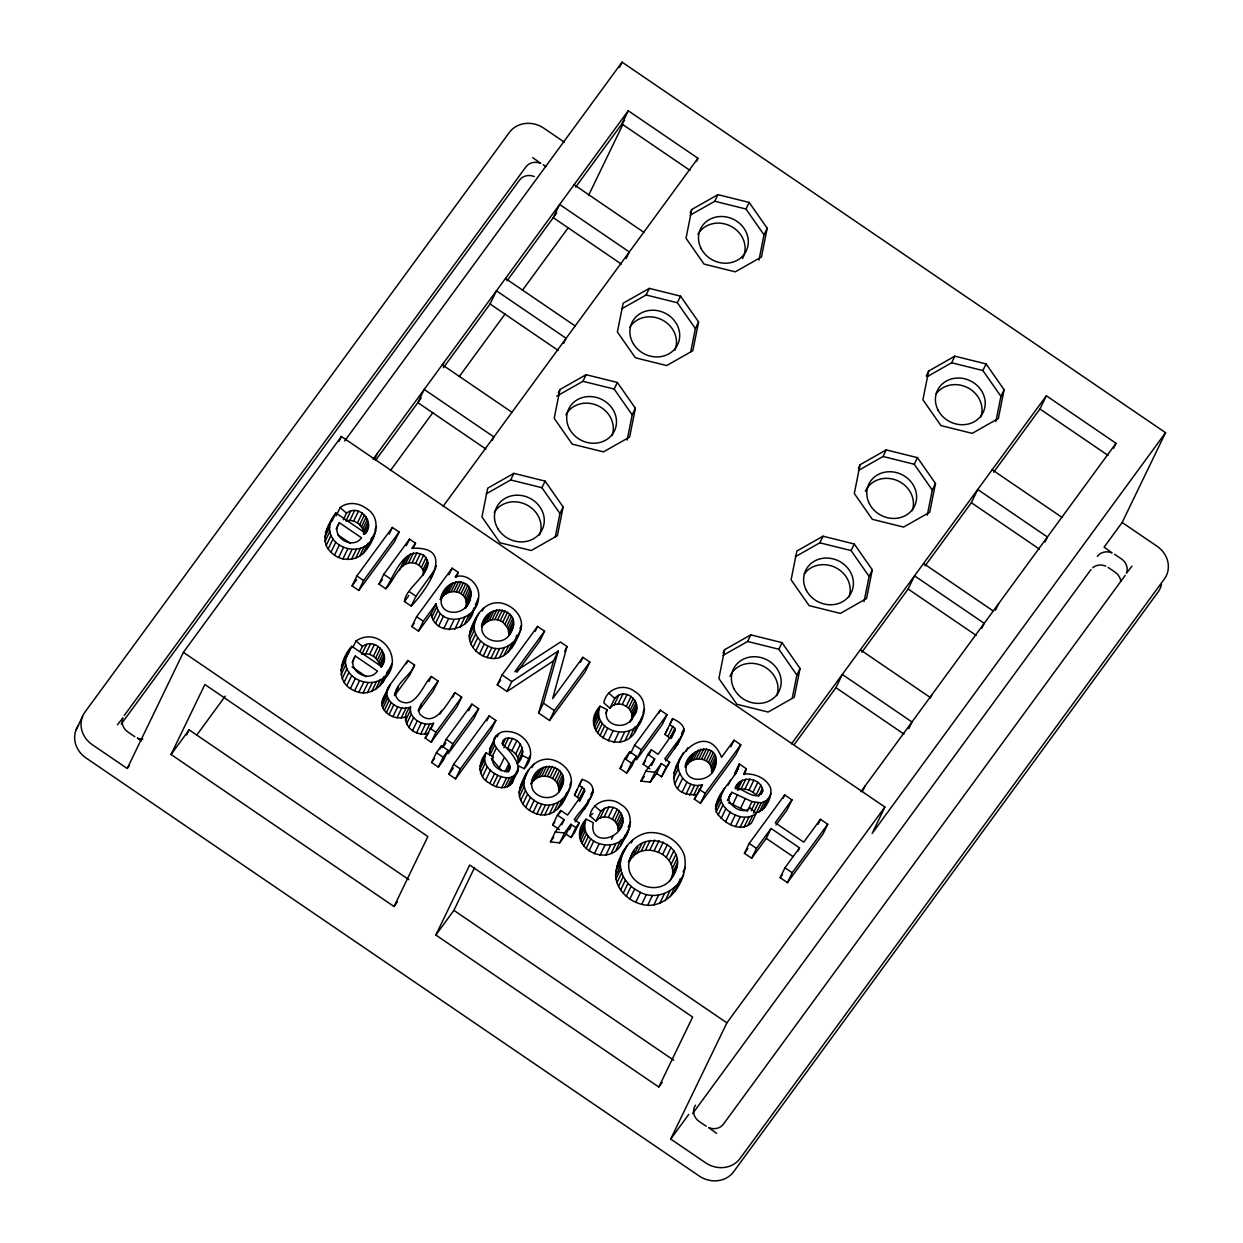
<?xml version="1.0" encoding="UTF-8"?>
<svg xmlns="http://www.w3.org/2000/svg" width="1243" height="1243" viewBox="0 0 1243 1243"><rect width="100%" height="100%" fill="white"/><g stroke="black" fill="none" stroke-linecap="round" stroke-linejoin="round"><path stroke-width="1.5" d="M596.003 821.188C603.29 811.974 619.573 819.339 618.051 830.65C631.615 817.739 613.933 798.472 600.789 811.291L596.003 821.188L589.943 815.921C592.041 801.517 609.893 795.831 620.708 804.376C634.35 812.067 631.537 829.749 623.349 840.47C610.779 872.446 562.022 845.66 586.059 819.153L593.268 822.711C588.545 846.934 622.308 839.895 622.836 820.753M636.012 710.778L631.226 720.676C636.416 708.619 618.128 697.758 609.94 708.23L603.88 702.963C605.962 688.56 623.831 682.889 634.629 691.419C648.287 699.11 645.474 716.791 637.286 727.512C624.716 759.489 575.96 732.702 599.996 706.195L607.19 709.769C601.161 725.492 626.55 731.552 632.314 717.413C645.707 706.024 626.783 684.8 614.726 698.333L609.94 708.23M478.524 598.163C480.792 585.608 467.632 572.51 455.124 576.876L458.372 572.448L452.126 568.191L416.623 616.683L411.837 626.581L418.518 631.149L431.259 613.747L436.044 603.849C439.804 628.616 477.312 621.065 478.524 598.163L475.339 604.766M761.291 802.792L751.968 801.626L731.832 792.304L728.864 797.26L728.802 800.259C732.22 807.732 742.972 814.491 750.244 807.888L756.241 813.155L751.456 823.068C739.989 833.183 722.913 822.866 716.263 811.912C712.938 793.065 736.042 781.148 739.228 763.917L746.251 768.702L744.417 773.954C754.812 773.255 766.884 778.258 770.784 788.482C771.825 797.882 766.092 810.063 756.49 812.689L761.291 802.792L766.869 800.352L770.318 795.862M756.241 813.155C743.967 824.42 717.211 809.985 721.08 793.749M615.58 875.072C617.258 857.064 628.461 836.213 647.743 832.794C663.094 830.977 679.284 840.719 684.38 855.402C689.181 877.247 671.624 905.945 647.65 905.339C631.972 904.143 616.233 891.542 615.58 875.072C621.609 867.567 619.511 857.639 624.514 849.73M697.618 794.541C641.077 798.674 700.508 704.89 721.53 757.313L734.054 740.206L740.781 744.79L735.996 754.687L700.415 803.289L694.278 799.109L702.404 784.644C687.534 789.662 672.479 771.53 680.356 757.748M765.533 805.759L766.418 800.943M385.718 588.747C393.969 576.426 403.789 545.056 423.599 555.233C439.199 569.807 405.498 585.95 404.457 601.519L411.184 606.118C426.862 589.928 457.502 545.351 411.744 548.396L415.519 543.238L409.506 539.136L383.776 574.266L378.991 584.163L385.718 588.747C394.435 580.932 399.951 558.402 415.628 563.483C420.383 565.192 424.935 570.149 422.915 575.478M518.347 765.781L524.204 768.671C540.503 751.223 523.008 728.212 502.203 731.847C477.172 743.469 516.342 757.733 508.651 771.639M428.757 733.152C413.499 738.42 396.874 720.427 410.594 706.972C397.776 712.876 378.944 697.074 390.224 684.582L407.875 660.468L414.572 665.036L409.786 674.933L394.652 695.598M431.15 728.196L433.543 723.255C423.381 726.922 408.465 718.734 410.594 706.972M513.312 780.495C509.614 790.284 496.703 788.777 489.835 783.385C477.421 777.279 477.856 762.456 486.106 752.885L493.269 756.583C489.602 764.74 500.494 772.571 507.905 770.94L509.646 769.572M517.678 763.404C528.415 752.994 520.196 735.328 505.621 738.482L503.524 740.206L503.166 744.728C511.541 752.217 528.399 772.027 509.49 777.698C497.278 778.771 479.674 766.341 486.106 752.885M365.52 533.496C375.541 521.594 359.041 503.555 346.486 513.126L343.301 519.729M381.461 666.823C391.483 654.906 374.982 636.882 362.428 646.453L360.035 651.394M469.233 635.857C472.231 621.08 482.098 600.928 500.012 602.871C512.287 604.58 524.562 616.466 520.817 629.579C516.125 642.553 507.532 660.406 490.907 658.355C479.891 656.77 469.093 647.619 469.233 635.857L474.018 625.959L476.224 617.631M519.077 792.304C522.091 777.512 531.942 757.36 549.872 759.302C562.147 761.011 574.421 772.913 570.677 786.011C565.985 799 557.377 816.837 540.752 814.802C529.736 813.217 518.937 804.05 519.077 792.304L523.862 782.391L526.069 774.063M494.605 745.427L489.82 755.324L489.711 749.094L494.496 739.181M671.95 877.185C678.445 853.351 641.186 839.243 629.564 861.088C636.789 823.068 694.713 844.044 672.634 876.595M371.067 540.565L371.502 537.784M367.12 530.202L365.489 533.169L335.874 512.986C328.012 523.769 318.721 540.938 330.98 552.172C340.753 562.706 359.18 561.587 366.763 549.049C376.396 537.442 381.927 517.088 365.862 508.185C358.466 502.623 347.512 501.535 340.085 507.626L336.107 515.876M383.062 663.513L381.43 666.497L351.831 646.313C339.945 658.743 334.818 683.199 354.643 690.751C368.814 698.022 385.548 685.732 387.443 671.096M385.346 678.103C405.109 657.236 378.991 625.586 356.026 640.953L352.841 647.541M642.072 717.599C634.023 743.128 590.534 731.645 599.996 706.195M628.135 830.557C620.102 856.07 576.612 844.603 586.059 819.153M514.322 643.812L516.731 635.235M564.167 800.243L566.357 793.096M374.19 534.878C364.199 562.706 318.69 545.941 331.99 518.875M390.131 668.206C380.14 696.033 334.631 679.268 347.931 652.187M405.808 716.869C397.325 719.899 387.163 715.952 382.906 708.044C379.068 699.452 388.142 692.258 390.224 684.582M559.94 389.541L554.192 418.285L572.215 444.124L603.461 451.877L629.626 437.039L635.375 408.279L617.351 382.456L586.106 374.687L559.94 389.541L558.34 392.835M555.279 536.898L559.956 513.545L563.141 506.942L545.118 481.119L513.872 473.35L487.707 488.188L481.958 516.948L499.981 542.771L531.227 550.54L557.392 535.686L563.141 506.942M627.156 440.053L632.19 414.882L635.375 408.279M691.761 209.492L686.012 238.252L704.035 264.075L735.281 271.844L761.446 257.006L767.195 228.246L749.172 202.423L717.926 194.654L691.761 209.492L690.16 212.802M690.704 351.924L695.381 328.572L698.582 321.968L680.558 296.145L649.312 288.376L623.147 303.214L617.383 331.974L635.406 357.798L666.652 365.566L692.817 350.728L698.582 321.968M758.976 260.005L764.01 234.849L767.195 228.246M724.622 649.701L718.874 678.46L736.897 704.284L768.143 712.053L794.308 697.214L800.057 668.454L782.033 642.631L750.788 634.862L724.622 649.701L723.022 653.01M792.195 698.426L796.872 675.058L800.057 668.454M860.063 464.727L854.298 493.487L872.322 519.31L903.568 527.079L929.733 512.24L935.497 483.48L917.474 457.657L886.228 449.888L860.063 464.727L858.462 468.036M864.056 601.565L869.106 576.41L872.291 569.807L854.267 543.983L823.021 536.215L796.856 551.053L791.092 579.813L809.131 605.636L840.377 613.405L866.542 598.551L872.291 569.807M928.676 371.02L922.912 399.764L940.935 425.588L972.197 433.356L998.362 418.518L1004.111 389.758L986.087 363.935L954.842 356.166L928.676 371.02L926.284 375.961M927.262 515.239L932.297 490.084L935.497 483.48M995.876 421.532L1000.926 396.362L1004.111 389.758M509.148 635.235C527.141 610.701 486.743 598.505 481.507 626.021M559.008 791.682C577.001 767.133 536.603 754.936 531.351 782.453M471.004 595.04L465.535 607.936C485.407 580.745 446.377 570.599 440.317 599.499M688.14 760.592C676.984 783.618 711.975 785.778 715.657 765.051C720.21 740.269 686.742 747.773 685.142 767.009M443.518 592.911C431.896 615.534 466.576 619.729 470.32 598.038M678.709 884.363L680.185 878.754M544.543 631.195L514.82 671.779L560.469 642.056L567.01 646.515L552.638 698.613L582.874 657.314L589.866 662.084L585.08 671.997L549.561 720.489L538.654 713.047L553.461 660.903L558.247 650.99L511.805 681.584L507.02 691.481L497.262 684.831L502.048 674.933L537.551 626.425L544.543 631.195L539.757 641.093L516.902 672.323M538.654 713.047L543.44 703.15L558.247 650.99M431.259 613.747C435.019 638.529 472.526 630.962 473.738 608.06M634.365 851.175C611.711 880.215 663.187 904.92 675.027 871.654M430.777 578.508L436.511 565.627M517.29 763.777L522.883 751.3M524.204 768.671L530.171 755.635M369.404 544.776L370.507 541.964M637.286 727.512L639.011 723.24M623.349 840.47L629.875 826.3M575.183 821.763L587.333 804.749L588.592 799.467M580.683 799.265L584.661 791.014L584.35 789.072L579.254 785.281L582.128 779.361C607.439 787.518 581.071 808.183 574.266 819.634L579.207 823.006L574.421 832.903L571.034 837.533L566.093 834.177L570.879 824.264L575.82 827.636L571.034 837.533M665.673 761.011L677.823 743.998L683.899 731.086C684.52 724.56 677.544 721.033 672.618 718.609L669.744 724.529L674.856 728.32L675.167 730.262L671.173 738.513M677.823 743.998L683.899 731.086M414.572 665.036C411.977 675.384 386.34 689.026 399.112 700.617C415.302 710.375 422.838 684.675 431.352 676.472L438.08 681.071L433.294 690.968L418.813 710.747M483.9 621.065C473.334 639.974 506.01 650.26 511.541 630.294M533.744 777.512C523.194 796.406 555.87 806.707 561.401 786.726M762.798 790.843C757.469 803.118 743.609 788.544 735.25 787.642C740.082 774.746 761.602 777.59 762.798 790.843L761.198 794.153M339.37 522.697C329.348 536.215 352.391 550.727 361.527 537.815L339.37 522.697L336.169 529.3M355.312 656.024C345.29 669.526 368.332 684.038 377.468 671.142L355.312 656.024L352.111 662.628M76.149 729.688L82.535 716.481M564.4 142.215L543.812 128.184A25.357 22.856 25.8 0 0 509.366 132.426L85.021 712.006A25.357 22.856 25.8 0 0 92.386 744.759L127.221 768.5L183.389 652.311L341.39 436.511L884.892 807.049L872.135 833.463L1165.561 432.688L622.059 62.15L344.668 441.001M171.052 754.501L204.877 684.52L427.856 836.539L394.031 906.52L171.052 754.501L189.107 729.843L408.869 879.671M186.621 734.97L189.107 729.843M338.997 441.467L341.39 436.511M325.495 533.045L330.281 523.132M334.678 514.555L327.204 528.772M331.897 521.237L335.874 512.986M324.78 537.24L329.566 527.343M325.06 541.389L329.846 531.491M326.225 545.335L331.011 535.438M328.199 548.924L332.984 539.027M374.873 458.512L377.266 453.555M350.681 511.106L345.896 521.003C354.255 518.378 363.981 525.587 363.717 534.412L368.503 524.499M330.98 552.172L335.765 542.274M349.873 520.366L354.659 510.469M334.553 555.062L339.339 545.164M353.696 521.05L358.497 511.137M338.702 557.423L343.488 547.526M357.44 522.961L362.241 513.048M342.913 558.915L347.698 549.018M359.693 524.779L364.479 514.866M361.449 526.83L366.234 516.933M347.185 559.536L351.971 549.639M362.707 529.145L367.508 519.232M442.477 365.613L444.077 362.303M363.5 531.693L368.285 521.78M351.52 559.288L356.321 549.39M364.929 533.915L368.114 527.312M355.762 558.138L360.548 548.225M359.709 556.041L364.494 546.143M363.376 553.011L368.161 543.113M374.92 529.782L376.52 526.488M366.763 549.049L375.852 530.652M352.08 585.857L356.865 575.96L392.384 527.452L399.112 532.051L394.326 541.948L358.807 590.441L352.08 585.857L356.663 579.595M443.394 367.742L490.068 303.991L496.439 290.784L566.124 338.298L563.732 343.239M358.807 590.441L363.609 580.543L399.112 532.051M389.183 534.055L392.384 527.452M619.558 67.324L622.059 62.15M341.437 666.357L346.222 656.459M346.642 656.118L350.619 647.867M347.838 654.564L351.831 646.313M340.722 670.567L345.507 660.67M341.002 674.716L345.787 664.819M342.167 678.662L346.952 668.75M406.306 545.724L409.506 539.136M344.14 682.252L348.926 672.354M399.5 569.931L404.286 560.034M402.685 566.155L407.471 556.242M413.127 548.179L415.519 543.238M346.921 685.483L351.707 675.586M366.623 644.418L361.837 654.315C369.311 652.016 377.888 657.423 379.441 665.005L384.227 655.108M405.638 563.809L410.423 553.912M408.683 562.722L413.468 552.809M365.815 653.694L370.6 643.781M696.344 161.559L697.944 158.249L628.259 110.751L621.873 123.958L689.974 170.369M588.762 194.996L622.992 124.191M350.495 688.373L355.28 678.476M412.132 562.644L416.918 552.731M369.637 654.362L374.438 644.464M415.628 563.483L420.414 553.586M354.643 690.751L359.429 680.838M373.397 656.273L378.183 646.376M418.813 565.145L423.599 555.233M358.854 692.242L363.64 682.345M375.635 658.091L380.42 648.193M421.361 567.367L426.147 557.47M377.39 660.157L382.176 650.244M363.127 692.864L367.912 682.966M422.915 569.947L427.701 560.049M378.649 662.457L383.45 652.559M423.459 572.697L428.245 562.799M423.708 573.815L427.701 565.565M367.462 692.615L372.263 682.702M380.467 666.077L384.46 657.827M380.871 667.227L384.071 660.623M411.184 606.118L415.97 596.205L435.563 568.595M492.306 440.24L493.891 436.946L424.22 389.432L417.834 402.639L485.935 449.065M371.704 691.45L376.489 681.552M375.65 689.352L380.436 679.455M379.317 686.322L384.103 676.425M382.704 682.36L387.49 672.463M387.008 673.877L391.794 663.98M382.393 700.275L388.36 687.534M381.896 702.979L386.682 693.081M382.083 705.573L386.868 695.676M418.518 631.149L423.304 621.251L436.044 603.849M382.906 708.044L387.707 698.131M448.941 574.794L452.126 568.191M406.275 663.778L407.875 660.468M384.351 710.375L389.137 700.477M394.684 693.656L396.284 690.347M431.849 617.072L436.635 607.174M440.395 599.499L441.995 596.189M394.373 695.412L398.366 687.161M445.786 589.4L441.001 599.312C446.657 586.789 467.989 590.394 466.218 604.937M386.402 712.581L391.188 702.683M443.44 596.376L448.226 586.463M433.263 620.35L438.049 610.453M445.942 594.123L450.743 584.226M389.043 714.663L393.829 704.75M448.537 592.554L453.322 582.656M455.979 577.389L458.372 572.448M435.532 623.396L440.317 613.498M451.209 591.668L455.995 581.771M392.928 716.729L397.713 706.832M453.866 591.373L458.651 581.475M438.686 626.052L443.471 616.14M456.383 591.606L461.169 581.693M486.153 493.859L510.687 479.953L513.872 473.35M397.014 717.786L401.8 707.889M458.776 592.336L463.561 582.439M443.767 628.663L448.552 618.75M461.044 593.579L465.83 583.682M401.303 717.832L406.104 707.935M463.002 595.242L467.803 585.329M626.13 258.575L629.331 251.972L559.645 204.473L553.259 217.665L621.36 264.091M464.525 597.199L469.31 587.302M449.205 629.813L454.006 619.9M405.498 720.536L410.283 710.623M465.581 599.499L470.367 589.586M406.477 724.11L411.262 714.212M466.187 602.094L470.973 592.196M428.959 681.428L431.352 676.472M454.72 629.393L459.506 619.48M465.208 607.78L466.809 604.486M465.721 607.78L468.922 601.177M408.807 727.528L413.593 717.615M418.176 710.499L421.377 703.895L438.08 681.071M459.972 627.295L464.758 617.383M412.521 730.666L417.306 720.769M464.773 623.768L469.559 613.871M556.755 396.144L582.92 381.29L586.106 374.687M468.937 619.092L473.723 609.194M472.107 613.638L476.892 603.741M416.56 732.826L421.346 722.929M469.838 631.693L478.788 613.452M420.74 733.914L425.526 724.016M482.206 611.074L483.807 607.78M559.956 513.545L541.932 487.707L545.118 481.119M469.605 640.005L474.391 630.108L474.018 625.959M424.873 733.991L429.658 724.094M421.377 703.895L418.658 710.965L419.73 713.933C434.444 729.641 448.164 702.062 454.938 692.553L461.681 697.152L456.88 707.049L431.166 742.18L425.153 738.078L433.543 723.255M470.864 643.983L475.649 634.085L474.391 630.108M481.942 626.115L485.92 617.864M440.006 714.088L441.607 710.794M482.004 626.736L488.499 614.772M472.93 647.619L477.716 637.721L475.649 634.085M483.713 624.67L486.386 622.308L491.171 612.395M621.593 308.886L646.111 294.979L649.312 288.376M486.386 622.308L489.152 620.661L493.937 610.764M431.166 742.18L435.951 732.282L461.681 697.152M452.545 697.509L454.938 692.553M475.82 650.928L480.606 641.015L477.716 637.721M489.152 620.661L491.995 619.744L496.78 609.847M491.995 619.744L494.854 619.48L499.639 609.567M479.503 653.88L484.288 643.983L480.606 641.015M494.854 619.48L497.604 619.775L502.39 609.862M431.616 762.534L436.417 752.636L441.42 745.784L448.148 750.368L443.363 760.281L438.359 767.117L431.616 762.534L434.63 758.432M483.232 656.055L488.017 646.142L484.288 643.983M497.604 619.775L500.261 620.63L505.046 610.733M439.836 749.078L441.42 745.784M632.19 414.882L614.166 389.059L617.351 382.456M513.577 624.11L508.791 634.008L508.03 628.445L502.809 622.059L507.595 612.146M442.213 747.525L446.19 739.259L471.92 704.128L478.648 708.728L473.863 718.625L448.133 753.755L452.918 743.858L478.648 708.728M487.023 657.547L491.808 647.634C502.98 651.487 514.353 643.905 519.108 633.899M505.078 623.908L509.863 614.011M438.359 767.117L443.145 757.22L448.148 750.368M490.907 658.355L495.693 648.458M506.818 626.037L511.603 616.14M508.03 628.445L512.815 618.548M690.207 215.179L714.741 201.257L717.926 194.654M468.735 710.732L471.92 704.128M494.854 658.495L499.639 648.582M508.729 631.118L513.514 621.22M509.739 633.728L512.924 627.125M499.484 657.656L504.27 647.758M503.819 655.667L508.605 645.754M448.816 774.265L453.602 764.352L489.12 715.859L495.848 720.443L491.063 730.34L455.544 778.848L448.816 774.265L453.4 768.003M507.843 652.513L512.629 642.615M519.931 628.632L521.516 625.338M695.381 328.572L677.357 302.748L680.558 296.145M511.572 648.209L516.358 638.312M516.031 639.477L520.817 629.579M455.544 778.848L460.345 768.951L495.848 720.443M486.728 720.816L489.12 715.859M535.158 631.382L537.551 626.425M764.01 234.849L745.986 209.026L749.172 202.423M479.969 766.465L484.754 756.567M479.658 769.805L484.444 759.908M492.15 744.371L496.143 736.12M489.229 752.217L494.015 742.304M497.153 736.866L498.754 733.556M480.466 773.099L485.252 763.202M482.502 776.595L487.287 766.682M492.166 756.707L496.159 748.457M491.669 759.877L493.269 756.583M501.923 743.5L503.524 740.206M485.671 780.091L490.457 770.178M502.421 745.085L505.621 738.482M503.85 747.711L508.636 737.814M489.835 783.385L494.636 773.472M512.396 738.497L507.61 748.395C512.753 750.725 518.502 754.905 518.098 761.213M501.721 770.707L499.313 767.91L504.099 758.012M492.974 785.25L497.759 775.352M511.945 750.741L516.731 740.828M496.175 786.633L500.96 776.735M504.938 771.841L508.931 763.59M564.617 651.472L567.01 646.515M506.74 771.934L509.941 765.331M515.69 754.004L520.475 744.091M507.952 771.887L510.345 766.931M501.721 787.813L506.522 777.916M517.725 757.5L522.511 747.602M504.689 787.596L509.49 777.698M507.47 786.741L512.256 776.844M435.842 935.016L469.668 865.035L692.646 1017.054L658.806 1087.035L435.842 935.016L453.897 910.358L474.515 867.692M509.91 785.281L514.695 775.368M513.841 777.496L518.626 767.599M511.867 783.214L518.098 770.598M549.561 720.489L554.347 710.592L589.866 662.084M519.698 788.14L524.484 778.227M580.481 662.27L582.874 657.314M524.655 778.134L528.648 769.883M532.066 767.521L533.651 764.212M519.45 796.452L524.235 786.539L523.862 782.391M520.708 800.43L525.509 790.517L524.235 786.539M535.78 774.296L530.994 784.209C537.24 770.784 559.878 775.259 558.651 790.439L563.436 780.542M533.573 781.117L538.359 771.204M522.79 804.066L527.576 794.153L525.509 790.517M536.246 778.74L541.031 768.842M538.996 777.108L543.781 767.195M525.665 807.36L530.45 797.462L527.576 794.153M541.855 776.191L546.64 766.278M544.698 775.912L549.484 766.014M529.363 810.327L534.148 800.414L530.45 797.462M547.448 776.207L552.234 766.309M550.105 777.077L554.891 767.164M533.076 812.487L537.862 802.59L534.148 800.414M552.669 778.491L557.454 768.594M536.883 813.979L541.668 804.081C552.84 807.934 564.198 800.337 568.952 790.346M554.922 780.355L559.707 770.442M540.752 814.802L545.537 804.889M556.662 782.484L561.448 772.587M557.889 784.892L562.675 774.979M544.698 814.926L549.499 805.029M558.573 787.565L563.359 777.652M558.791 791.822L562.784 783.572M594.138 719.122L598.924 709.225M593.657 722.105L598.442 712.208M549.344 814.087L554.129 804.19M593.766 725.042L598.551 715.129M553.663 812.099L558.464 802.201M594.465 727.916L599.25 718.003M557.703 808.96L562.489 799.047M595.739 730.682L600.524 720.785M569.776 785.079L571.376 781.769M561.416 804.656L566.202 794.743M605.59 713.062L607.19 709.769M565.891 795.924L570.677 786.011M559.397 829.609L552.638 824.995L557.423 815.097L560.811 810.467L567.585 815.082L584.661 791.014M597.572 733.292L602.358 723.379M559.21 813.761L560.811 810.467M613.98 705.154L618.765 695.257M599.965 735.732L604.751 725.834M566.093 834.177L559.723 842.878L550.416 841.884L555.201 831.987L564.182 819.712L557.423 815.097M618.144 703.911L622.929 694.014M579.875 800.912L579.564 798.969L574.452 795.194L582.128 779.361M602.917 738.016L607.703 728.118M561.789 824.653L564.182 819.712M577.575 796.965L582.377 787.068M622.308 704.33L627.094 694.433M579.564 798.969L584.35 789.072M608.247 740.844L613.032 730.946M579.424 801.129L582.625 794.526M559.723 842.878L564.508 832.965L570.879 824.264M626.332 706.273L631.118 696.375M569.48 829.547L571.081 826.238M628.538 708.075L633.324 698.178M613.964 742.351L618.75 732.438M630.217 710.126L635.002 700.213M590.984 794.51L593.377 789.554M584.288 809.333L589.073 799.42M631.366 712.41L636.152 702.497M587.333 804.749L593.393 791.838M631.988 714.927L636.773 705.03M619.713 742.273L624.499 732.36M631.972 717.693L636.758 707.795M629.906 722.369L632.314 717.413M580.201 832.08L584.987 822.182M625.136 740.362L629.921 730.464M579.72 835.063L584.505 825.166M579.828 837.984L584.614 828.087M630.123 736.835L634.909 726.937M580.528 840.874L585.313 830.961M642.942 712.457L644.542 709.163M634.551 731.863L639.337 721.965M639.819 721.593L643.796 713.342M581.802 843.64L586.587 833.727M620.008 768.516L624.794 758.603L629.797 751.766L636.525 756.35L631.739 766.247L626.736 773.099L620.008 768.516L622.013 765.766M583.651 846.25L588.436 836.337M626.612 758.354L629.797 751.766M630.589 753.491L634.567 745.241L660.297 710.11L667.025 714.694L662.239 724.591L636.509 759.737L641.31 749.824L667.025 714.694M600.043 818.112L604.828 808.214M586.043 848.689L590.829 838.792M604.207 816.869L609.008 806.956M588.996 850.973L593.781 841.076M626.736 773.099L631.522 763.202L636.525 756.35M608.371 817.288L613.156 807.375M658.697 713.404L660.297 710.11M594.309 853.801L599.095 843.904M612.411 819.23L617.196 809.317M614.617 821.033L619.402 811.12M649.903 768.858L643.128 764.243L647.914 754.346L651.316 749.715L658.075 754.33L675.167 730.262M600.027 855.308L604.813 845.395M648.924 754.656L651.316 749.715M616.279 823.068L621.08 813.171M617.429 825.368L622.23 815.455M611.556 839.165L613.156 835.871M618.051 827.885L622.852 817.987M656.599 773.426L661.525 776.782L666.31 766.884L661.385 763.513L656.599 773.426L650.229 782.127L640.922 781.132L645.707 771.235L654.688 758.96L647.914 754.346M605.792 855.231L610.577 845.318M674.856 728.32L670.07 738.218L664.958 734.442L672.618 718.609M618.89 830.34L622.09 823.736M651.503 765.564L654.688 758.96M611.199 853.32L616 843.422M668.081 736.213L672.867 726.316M616.186 849.792L620.972 839.88M671.531 737.083L673.116 733.774M628.212 827.061L630.605 822.12M650.229 782.127L655.014 772.214L661.385 763.513M620.63 844.82L625.415 834.908M616.559 867.226L621.345 857.328M626.907 846.048L617.864 863.388M681.49 733.758L683.883 728.802M674.778 748.581L682.609 734.1M615.782 871.141L620.568 861.244M679.564 738.668L664.772 758.883L669.713 762.254L661.525 776.782M631.273 842.94L632.858 839.631M615.969 878.925L620.754 869.028L620.366 865.175M616.948 882.716L621.733 872.819L620.754 869.028M628.476 862.067L630.869 857.111M618.517 886.43L623.302 876.533L621.733 872.819M633.138 856.893L637.923 846.996M678.6 762.487L683.401 752.59M673.815 773.084L678.6 763.186M686.105 751.145L687.69 747.835M636.96 853.692L641.761 843.779M673.535 778.506L678.321 768.609M620.63 889.972L625.415 880.075L623.302 876.533M641.077 851.471L645.863 841.558M674.902 783.618L679.688 773.721M623.225 893.251L628.01 883.338L625.415 880.075M690.253 757.313L685.468 767.211C690.953 754.47 713.109 756.909 711.571 771.996L716.356 762.099M645.443 850.228L650.229 840.33M688.078 764.057L692.864 754.159M723.069 655.372L747.602 641.466L750.788 634.862M677.823 788.217L682.609 778.304M690.751 761.633L695.536 751.735M626.301 896.25L631.087 886.337L628.01 883.338M649.903 849.932L654.688 840.019M693.485 759.939L698.271 750.042M696.282 758.991L701.068 749.078M629.859 898.969L634.645 889.071L631.087 886.337M682.189 792.055L686.975 782.158M654.253 850.507L659.039 840.61M699.032 758.665L703.818 748.768M701.642 758.867L706.428 748.97M686.027 794.168L690.813 784.271M658.51 851.983L663.296 842.07M704.097 759.597L708.883 749.7M635.701 902.309L640.487 892.412C656.817 900.802 677.078 890.982 683.495 874.466M689.787 795.225L694.573 785.327M706.412 760.871L711.214 750.958M662.659 854.329L667.444 844.417M708.401 762.518L713.187 752.621M693.594 795.318L698.38 785.421M641.637 904.438L646.422 894.54M709.908 764.461L714.694 754.563M666.279 857.266L671.065 847.369M710.965 766.698L715.75 756.801M698.426 792.894L702.404 784.644M795.302 556.724L819.836 542.818L823.021 536.215M711.555 769.231L716.341 759.333M669.091 860.607L673.877 850.709M647.65 905.339L652.451 895.442M711.664 773.301L715.657 765.051M700.415 803.289L705.201 793.391L740.781 744.79M671.111 864.351L675.897 854.438M653.771 905.028L658.557 895.131M730.853 746.81L734.054 740.206M672.323 868.484L677.109 858.587M796.872 675.058L778.848 649.234L782.033 642.631M672.634 872.835L677.419 862.922M669.93 880.976L676.736 867.272M659.722 903.475L664.508 893.577M665.238 900.647L670.024 890.734M670.303 896.514L675.089 886.616M858.493 470.413L883.027 456.492L886.228 449.888M683.06 871.918L685.452 866.977M715.471 806.458L720.256 796.545M674.949 891.122L679.735 881.225M720.769 796.281L724.762 788.031M715.409 809.131L720.21 799.233M728.18 785.048L730.573 780.091M734.442 773.814L739.228 763.917M716.263 811.912L721.049 801.999M734.784 774.948L738.777 766.698M735.436 774.249L737.829 769.293M718.143 814.988L722.929 805.076M727.466 800.43L730.651 793.826M727.839 800.554L731.832 792.304M735.25 788.761L736.85 785.452M721.22 818.267L726.005 808.37M869.106 576.41L851.082 550.571L854.267 543.983M736.462 788.792L739.647 782.189M743.858 773.659L746.251 768.702M744.044 774.607L745.645 771.297M742.289 780.247L737.503 790.144C743.967 787.254 751.487 790.175 756.148 795.023L760.934 785.11M728.476 802.776L732.78 804.454L737.565 794.557M741.03 789.056L745.816 779.143M725.632 821.67L730.418 811.772M744.961 789.056L749.762 779.159M927.123 376.691L951.641 362.77L954.842 356.166M730.666 824.653L735.452 814.74M749.032 790.144L753.817 780.231M745.52 810.731L740.548 808.338L745.334 798.441M735.545 826.579L740.331 816.667M752.978 792.273L757.779 782.36M932.297 490.084L914.273 464.26L917.474 457.657M747.183 811.524L751.968 801.626M740.082 827.403L744.868 817.506M751.145 810.793L755.122 802.543M758.587 796.266L762.581 788.015M744.075 827.092L748.876 817.179M753.46 812.875L758.246 802.962M747.789 825.632L752.59 815.734M759.442 811.819L764.227 801.921M762.083 810.25L766.869 800.352M766.278 803.398L771.064 793.5M764.212 808.012L768.997 798.099M797.944 851.191L799.529 847.881L771.048 828.46L766.263 838.372L751.673 858.276L744.433 853.335L749.218 843.438L784.721 794.93L791.977 799.886L787.192 809.783L776.036 825.026M1000.926 396.362L982.887 370.538L986.087 363.935M751.673 858.276L756.459 848.379L771.048 828.46M794.153 744.697L835.918 687.674L842.303 674.467L911.974 721.965L908.788 728.569M783.121 798.239L784.721 794.93M861.865 652.218L908.136 589.027L914.522 575.82L984.207 623.318L981.815 628.274M791.977 799.886L775.244 822.742L803.724 842.164L820.458 819.308L827.714 824.249L822.928 834.146L787.425 882.654L780.169 877.698L784.954 867.8L799.529 847.881M787.425 882.654L792.211 872.741L827.714 824.249M925.072 565.891L971.342 502.7L977.728 489.493L1047.414 537.007L1045.006 541.948M818.065 824.249L820.458 819.308M1165.561 432.688L1122.165 522.48L1157 546.221A25.357 22.856 25.8 0 1 1164.365 578.974L740.02 1158.554A25.357 22.856 25.8 0 1 705.573 1162.795L670.723 1139.039L726.891 1022.849L884.892 807.049M993.685 472.185L1039.956 408.978L1046.342 395.771L1116.028 443.285L1113.635 448.226M862.626 791.045L865.019 786.089M930.246 698.146L931.846 694.837M995.457 610.189L998.657 603.585M574.452 795.194L577.342 789.274M664.958 734.442L667.833 728.507M489.711 749.094L491.358 746.018M675.571 767.646L677.855 763.777M471.439 627.529L474.003 623.349M521.283 783.96L523.862 779.781M343.146 662.099L347.03 656.211M716.294 803.646L719.06 799.358M124.176 715.595L525.96 166.842A12.679 11.42 25.8 0 1 540.689 163.361L532.719 157.597M121.224 724.11L519.574 180.049A12.679 11.42 25.8 0 1 534.304 176.568M127.221 768.5L129.474 765.424M373.133 459.195L628.259 110.751M375.464 460.516L421.222 398.024M506.989 280.871L556.6 213.112M575.602 187.149L624.592 120.245M196.596 735.312L225.278 696.127M390.488 470.491L432.937 412.505M459.32 376.474L505.217 313.795M522.433 290.287L568.315 227.609M378.991 584.163L382.347 579.58M443.114 506.305L697.944 158.249M404.457 601.519L408.838 595.521M411.837 626.581L414.121 623.458M425.153 738.078L427.856 734.38M443.642 746.111L445.88 743.065M497.262 684.831L500.696 680.139M394.031 906.52L397.418 901.89M552.638 824.995L554.891 821.903M550.416 841.884L553.788 837.285M575.82 827.636L579.207 823.006M643.128 764.243L645.397 761.151M640.922 781.132L644.278 776.533M666.31 766.884L669.713 762.254M694.278 799.109L696.515 796.064M791.511 743.827L1046.342 395.771M744.433 853.335L747.866 848.643M780.169 877.698L782.406 874.637M860.902 791.729L1116.028 443.285M658.806 1087.035L662.193 1082.404M670.723 1139.039L688.777 1114.381M1122.165 522.48L1104.11 547.138L1112.065 552.902A12.679 11.42 25.8 0 0 1097.336 556.382M692.6 1113.65L1090.95 569.589M1125.21 575.385L723.426 1124.138A12.679 11.42 25.8 0 1 708.696 1127.619L716.652 1133.383M117.401 724.84L122.933 717.832A12.679 11.42 25.8 0 0 127.858 731.972L134.819 736.711M1131.985 566.14L1126.453 573.147A12.679 11.42 25.8 0 0 1121.528 559.008L1114.551 554.254M589.943 815.921L592.787 813.559M553.461 660.903L507.02 691.481M645.707 771.235L655.014 772.214M555.201 831.987L564.508 832.965M714.741 201.257L745.986 209.026M951.641 362.77L982.887 370.538M646.111 294.979L677.357 302.748M582.92 381.29L614.166 389.059M883.027 456.492L914.273 464.26M819.836 542.818L851.082 550.571M510.687 479.953L541.932 487.707M747.602 641.466L778.848 649.234M488.017 646.142L491.808 647.634M537.862 802.59L541.668 804.081M521.656 755.154L528.99 758.758M732.78 804.454L740.548 808.338M500.261 620.63L502.809 622.059M634.645 889.071L640.487 892.412M1039.956 408.978L1108.057 455.404M574.095 184.741L643.765 232.239M992.178 469.761L1061.848 517.274M543.175 164.729L545.972 166.624M1108.181 567.461L1115.142 572.215A12.679 11.42 25.8 0 1 1120.766 581.273M971.342 502.7L1039.443 549.126M505.466 278.448L575.152 325.961M923.549 563.483L993.235 610.981M490.068 303.991L558.154 350.417M908.136 589.027L976.237 635.437M442.275 364.774L511.945 412.272M860.358 649.809L930.028 697.307M835.918 687.674L904.003 734.1M337.739 534.77L350.417 543.409M383.776 574.266L390.504 578.85M409.242 591.621L415.97 596.205M634.567 745.241L641.31 749.824M699.063 789.212L705.201 793.391M766.263 838.372L793.174 856.707M356.865 575.96L363.609 580.543M416.623 616.683L423.304 621.251M502.048 674.933L511.805 681.584M543.44 703.15L554.347 710.592M624.794 758.603L631.522 763.202M749.218 843.438L756.459 848.379M784.954 867.8L792.211 872.741M352.095 667.009L366.359 676.72M429.938 728.18L435.951 732.282M446.19 739.259L452.918 743.858M436.417 752.636L443.145 757.22M453.602 764.352L460.345 768.951M183.389 652.311L726.891 1022.849M453.897 910.358L673.659 1060.186M706.21 1126.251L699.234 1121.512A12.679 11.42 25.8 0 1 695.552 1105.136M141.298 740.952L137.32 738.078A12.679 11.42 25.8 0 0 142.821 739.15M340.085 507.626L346.486 513.126M356.026 640.953L362.428 646.453M608.666 693.05L614.726 698.333M594.729 806.008L600.789 811.291M491.373 758.354L499.313 767.91M865.361 491.327A25.357 22.856 25.8 0 1 896.949 480.435A25.357 22.856 25.8 0 1 912.207 510.671M936.228 393.72A25.357 22.856 25.8 0 1 967.831 387.769A25.357 22.856 25.8 0 1 980.836 416.949M804.407 573.753A25.357 22.856 25.8 0 1 836.011 567.802A25.357 22.856 25.8 0 1 849.016 596.982M1161.49 584.428A25.357 22.856 25.8 0 1 1157.979 592.181L733.634 1171.761A25.357 22.856 25.8 0 1 699.188 1176.002L86 757.95A25.357 22.856 25.8 0 1 78.635 725.213M1092.721 567.709A12.679 11.42 25.8 0 1 1105.68 566.109M494.155 512.567A25.357 22.856 25.8 0 1 526.364 504.689A25.357 22.856 25.8 0 1 539.509 535.034M565.907 414.774A25.357 22.856 25.8 0 1 597.603 405.575A25.357 22.856 25.8 0 1 612.1 435.47M697.929 234.368A25.357 22.856 25.8 0 1 731.319 226.475A25.357 22.856 25.8 0 1 742.506 258.528M629.735 327.344A25.357 22.856 25.8 0 1 662.084 319.871A25.357 22.856 25.8 0 1 674.825 350.34M729.936 676.301A25.357 22.856 25.8 0 1 761.524 665.409A25.357 22.856 25.8 0 1 776.782 695.645M806.319 590.301A25.357 22.856 25.8 0 0 849.404 595.661A25.357 22.856 25.8 0 0 829.78 558.262A25.357 22.856 25.8 0 0 806.319 590.301M569.403 428.788A25.357 22.856 25.8 0 0 612.488 434.149A25.357 22.856 25.8 0 0 592.864 396.75A25.357 22.856 25.8 0 0 569.403 428.788M498.257 529.3A25.357 22.856 25.8 0 0 541.373 531.118A25.357 22.856 25.8 0 0 518.44 495.211A25.357 22.856 25.8 0 0 498.257 529.3M938.139 410.268A25.357 22.856 25.8 0 0 981.224 415.613A25.357 22.856 25.8 0 0 961.6 378.229A25.357 22.856 25.8 0 0 938.139 410.268M869.525 503.974A25.357 22.856 25.8 0 0 912.611 509.335A25.357 22.856 25.8 0 0 892.987 471.936A25.357 22.856 25.8 0 0 869.525 503.974M701.021 248.351A25.357 22.856 25.8 0 0 744.06 254.442A25.357 22.856 25.8 0 0 725.135 216.764A25.357 22.856 25.8 0 0 701.021 248.351M633.526 344.062A25.357 22.856 25.8 0 0 676.658 346.393A25.357 22.856 25.8 0 0 654.206 310.253A25.357 22.856 25.8 0 0 633.526 344.062M734.1 688.948A25.357 22.856 25.8 0 0 777.186 694.309A25.357 22.856 25.8 0 0 757.546 656.91A25.357 22.856 25.8 0 0 734.1 688.948"/></g></svg>
